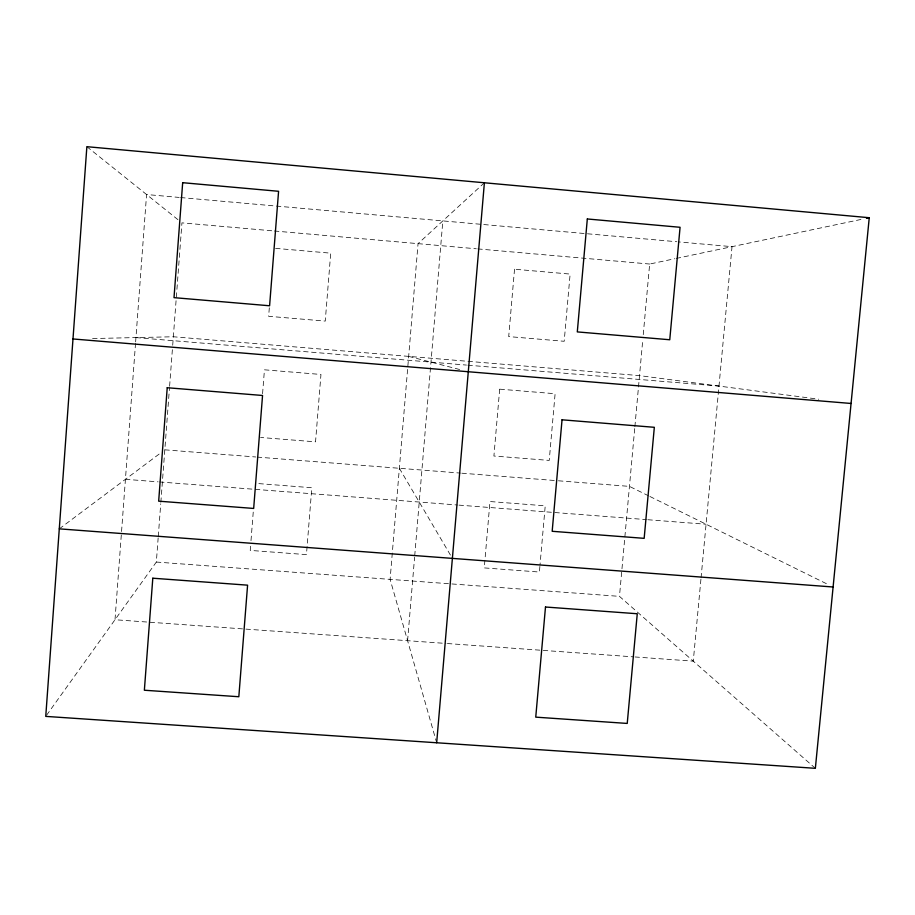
<?xml version="1.0" encoding="UTF-8"?>
<svg xmlns="http://www.w3.org/2000/svg" width="915" height="915" viewBox="0 0 915 915"><rect width="100%" height="100%" fill="white"/><g stroke="black" fill="none" stroke-linecap="round" stroke-linejoin="round"><path stroke-width="0.69" stroke-dasharray="4.58 3.43" d="M135.534 343.251L115.004 619.741L445.96 643.439M135.637 341.833L146.572 194.529L179.18 197.423M46.574 715.233L156.339 562.05L158.158 537.906M158.272 536.476L160.731 503.81M160.846 502.392L169.504 387.64M169.607 386.233L172.592 346.659M172.706 345.241L181.936 222.86L272.967 230.877M250.561 546.209L250.23 550.407L306.445 554.616L311.821 487.729L255.491 483.36M250.996 540.628L253.409 509.895M262.571 393.736L264.446 369.809L320.959 374.464L315.538 441.842L260.558 437.473M269.319 307.795L268.644 316.304L325.248 321.085L330.715 253.169L273.997 248.217M407.587 640.683L414.598 557.224M414.712 555.805L442.837 220.904M539.896 566.396L539.393 572.035L484.252 567.906L489.983 501.534L545.226 505.823L540.01 564.99M815.356 768.314L619.466 596.363L634.747 428.163M634.873 426.745L638.361 388.395M638.487 386.976L642.73 340.3M643.245 334.65L649.661 264.035L674.79 258.728M700.924 579.275L693.273 661.145L634.999 656.97M701.05 577.868L732.023 246.661L678.152 241.869M484.39 182.771L418.052 243.642L390.11 579.367L436.283 741.402M59.292 528.847L160.308 453.2M676.185 258.442L863.703 218.879M92.575 338.539L173.335 336.766L639.528 375.619L818.753 399.215M447.378 643.542L633.569 656.867M156.339 562.05L619.466 596.363M125.424 479.311L158.078 481.839M159.496 481.953L457.569 505.011M458.987 505.126L646.425 519.617M647.843 519.731L706.071 524.238M164.814 449.825L255.788 456.985M257.207 457.1L460.439 473.089M461.858 473.204L557.018 480.684M558.436 480.798L629.463 486.391L648.609 495.85M135.946 337.589L466.444 365.074M467.862 365.188L718.984 386.084M180.598 197.549L676.734 241.732M274.397 231.003L476.315 248.777M477.733 248.903L649.661 264.035M408.673 356.381L459.993 369.603M649.89 496.479L828.029 584.479M86.868 146.686L178.619 220.206M399.363 468.286L452.387 558.39M499.682 389.161L493.906 456.025L549.229 460.417L555.108 393.725L499.682 389.161M514.527 269.216L508.706 336.594L564.189 341.284L570.125 274.077L514.527 269.216"/><path stroke-width="1.37" d="M436.672 742.763L484.39 182.771M869.25 217.713L815.356 768.314L45.75 716.388L86.868 146.686L869.25 217.713L866.482 218.296M59.292 528.847L833.107 586.995M72.994 338.962L851.064 403.469M152.805 578.211L144.364 690.23L238.826 696.738L247.588 585.165L152.805 578.211M167.228 387.731L158.672 501.168L253.672 508.443L262.548 395.474L167.228 387.731M182.68 182.691L174.01 297.65L269.593 305.77L278.583 191.292L182.68 182.691M545.489 607.011L535.744 717.143L627.232 723.433L637.263 613.748L545.489 607.011M562.039 419.802L552.18 531.295L644.16 538.34L654.328 427.305L562.039 419.802M587.316 218.971L577.296 331.905L669.757 339.751L680.074 227.286L587.316 218.971"/></g></svg>
